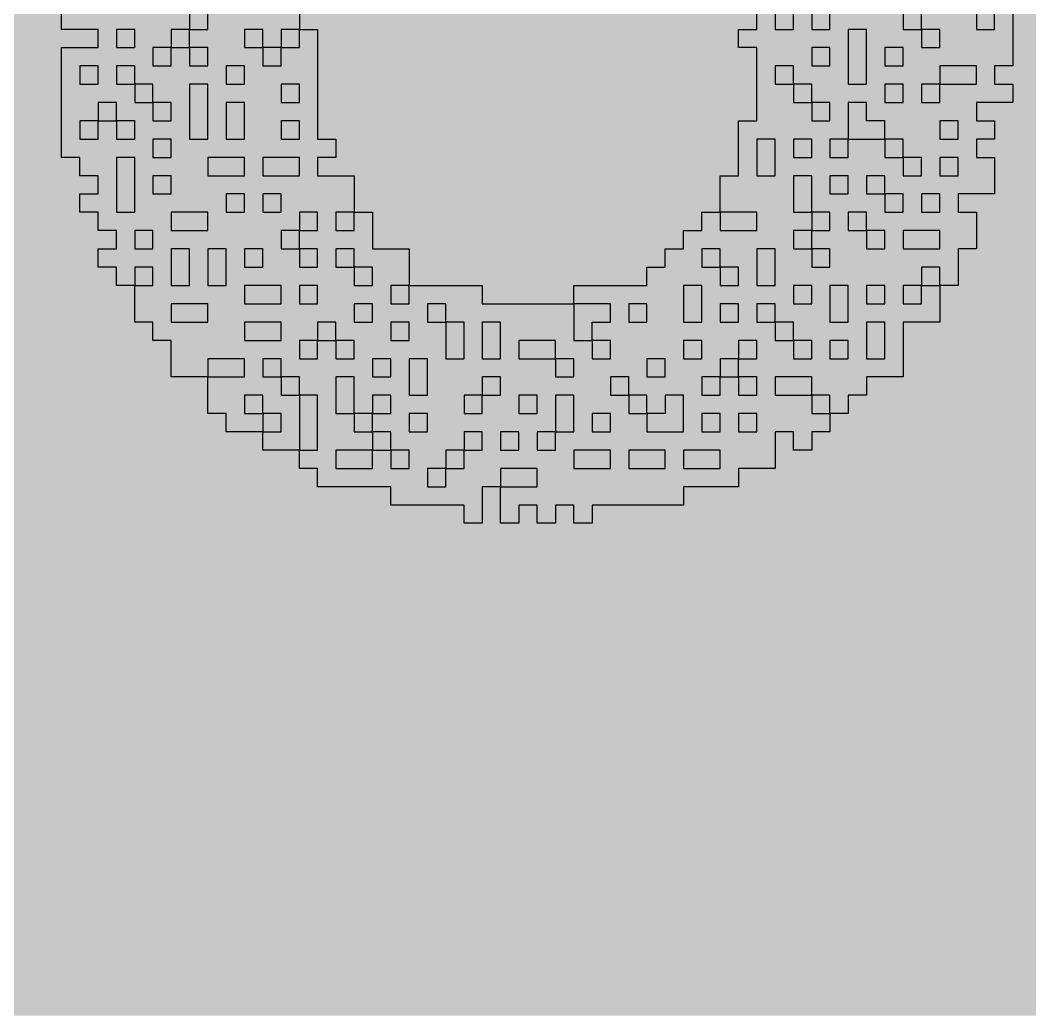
# Model space of a CAD drawing. Header units: millimetres. Extents: x -0.24 to 2.5, y 0 to 2.55.
# Drawn here: x 1.0805 to 1.1461, y 0.008 to 0.0727 of the extents above; entities that cross this region are included whole.
import ezdxf

# ---------------------------------------------------------------- set-up
doc = ezdxf.new("R2010")
doc.units = ezdxf.units.MM
doc.header["$MEASUREMENT"] = 0
for name, color, linetype in [('BottomLayer', 5, 'Continuous'), ('TopLayer', 1, 'Continuous'), ('TopOverlay', 2, 'Continuous')]:
    doc.layers.add(name, color=color, linetype=linetype)

msp = doc.modelspace()

# ---------------------------------------------------------------- hatches: boundary and pattern name
at = {"layer": 'BottomLayer'}
msp.add_hatch(color=5, dxfattribs=at).paths.add_polyline_path([(0.83, 0.013), (1.859, 0.013), (1.859, 0.105), (0.83, 0.105)])
at = {"layer": 'TopLayer'}
for points in [[(0.947, 0.008), (1.77, 0.008), (1.77, 0.09), (0.947, 0.09)], [(0.859669, 0.008), (1.755, 0.008), (1.755, 0.061), (0.859669, 0.061)]]:
    msp.add_hatch(color=1, dxfattribs=at).paths.add_polyline_path(points)

# ---------------------------------------------------------------- linework, layer by layer
at = {"layer": 'TopOverlay'}
for p, q in [((1.083162, 0.072122), (1.083162, 0.073311)), ((1.091487, 0.073311), (1.091487, 0.072122)), ((1.092676, 0.072122), (1.092676, 0.073311)), ((1.098623, 0.073311), (1.098623, 0.072122)), ((1.128354, 0.072122), (1.128354, 0.073311)), ((1.129543, 0.073311), (1.129543, 0.072122)), ((1.130733, 0.072122), (1.130733, 0.073311)), ((1.131922, 0.073311), (1.131922, 0.072122)), ((1.133111, 0.072122), (1.133111, 0.073311)), ((1.137868, 0.073311), (1.137868, 0.072122)), ((1.139057, 0.072122), (1.139057, 0.073311)), ((1.142625, 0.073311), (1.142625, 0.072122)), ((1.143814, 0.072122), (1.143814, 0.073311)), ((1.145004, 0.073311), (1.145004, 0.072122)), ((1.085541, 0.072122), (1.083162, 0.072122)), ((1.085541, 0.070933), (1.085541, 0.072122)), ((1.087919, 0.072122), (1.08673, 0.072122)), ((1.08673, 0.072122), (1.08673, 0.070933)), ((1.087919, 0.070933), (1.087919, 0.072122)), ((1.091487, 0.072122), (1.090298, 0.072122)), ((1.090298, 0.072122), (1.090298, 0.070933)), ((1.091487, 0.072122), (1.092676, 0.072122)), ((1.091487, 0.070933), (1.091487, 0.072122)), ((1.096244, 0.072122), (1.095055, 0.072122)), ((1.095055, 0.072122), (1.095055, 0.070933)), ((1.096244, 0.070933), (1.096244, 0.072122)), ((1.098623, 0.072122), (1.097433, 0.072122)), ((1.097433, 0.072122), (1.097433, 0.070933)), ((1.098623, 0.072122), (1.099812, 0.072122)), ((1.098623, 0.070933), (1.098623, 0.072122)), ((1.099812, 0.072122), (1.099812, 0.070933)), ((1.127165, 0.070933), (1.127165, 0.072122)), ((1.127165, 0.072122), (1.128354, 0.072122)), ((1.129543, 0.072122), (1.130733, 0.072122)), ((1.131922, 0.072122), (1.133111, 0.072122)), ((1.13549, 0.072122), (1.1343, 0.072122)), ((1.1343, 0.072122), (1.1343, 0.070933)), ((1.13549, 0.070933), (1.13549, 0.072122)), ((1.137868, 0.072122), (1.139057, 0.072122)), ((1.139057, 0.072122), (1.139057, 0.070933)), ((1.140247, 0.072122), (1.139057, 0.072122)), ((1.140247, 0.070933), (1.140247, 0.072122)), ((1.142625, 0.072122), (1.143814, 0.072122)), ((1.145004, 0.072122), (1.145004, 0.070933)), ((1.083162, 0.069744), (1.083162, 0.070933)), ((1.083162, 0.070933), (1.085541, 0.070933)), ((1.08673, 0.070933), (1.087919, 0.070933)), ((1.090298, 0.070933), (1.089109, 0.070933)), ((1.089109, 0.070933), (1.089109, 0.069744)), ((1.090298, 0.070933), (1.091487, 0.070933)), ((1.090298, 0.069744), (1.090298, 0.070933)), ((1.091487, 0.070933), (1.091487, 0.069744)), ((1.092676, 0.070933), (1.091487, 0.070933)), ((1.092676, 0.069744), (1.092676, 0.070933)), ((1.095055, 0.070933), (1.096244, 0.070933)), ((1.096244, 0.070933), (1.096244, 0.069744)), ((1.097433, 0.070933), (1.096244, 0.070933)), ((1.097433, 0.070933), (1.098623, 0.070933)), ((1.097433, 0.069744), (1.097433, 0.070933)), ((1.099812, 0.070933), (1.099812, 0.069744)), ((1.128354, 0.070933), (1.127165, 0.070933)), ((1.128354, 0.069744), (1.128354, 0.070933)), ((1.133111, 0.070933), (1.131922, 0.070933)), ((1.131922, 0.070933), (1.131922, 0.069744)), ((1.133111, 0.069744), (1.133111, 0.070933)), ((1.1343, 0.070933), (1.1343, 0.069744)), ((1.13549, 0.069744), (1.13549, 0.070933)), ((1.137868, 0.070933), (1.136679, 0.070933)), ((1.136679, 0.070933), (1.136679, 0.069744)), ((1.137868, 0.069744), (1.137868, 0.070933)), ((1.139057, 0.070933), (1.140247, 0.070933)), ((1.145004, 0.070933), (1.145004, 0.069744)), ((1.083162, 0.068554), (1.083162, 0.069744)), ((1.085541, 0.069744), (1.084352, 0.069744)), ((1.084352, 0.069744), (1.084352, 0.068554)), ((1.085541, 0.068554), (1.085541, 0.069744)), ((1.087919, 0.069744), (1.08673, 0.069744)), ((1.08673, 0.069744), (1.08673, 0.068554)), ((1.087919, 0.068554), (1.087919, 0.069744)), ((1.089109, 0.069744), (1.090298, 0.069744)), ((1.091487, 0.069744), (1.092676, 0.069744)), ((1.095055, 0.069744), (1.093866, 0.069744)), ((1.093866, 0.069744), (1.093866, 0.068554)), ((1.095055, 0.068554), (1.095055, 0.069744)), ((1.096244, 0.069744), (1.097433, 0.069744)), ((1.099812, 0.069744), (1.099812, 0.068554)), ((1.128354, 0.068554), (1.128354, 0.069744)), ((1.130733, 0.069744), (1.129543, 0.069744)), ((1.129543, 0.069744), (1.129543, 0.068554)), ((1.130733, 0.068554), (1.130733, 0.069744)), ((1.131922, 0.069744), (1.133111, 0.069744)), ((1.1343, 0.069744), (1.1343, 0.068554)), ((1.13549, 0.068554), (1.13549, 0.069744)), ((1.136679, 0.069744), (1.137868, 0.069744)), ((1.142625, 0.069744), (1.140247, 0.069744)), ((1.140247, 0.069744), (1.140247, 0.068554)), ((1.142625, 0.068554), (1.142625, 0.069744)), ((1.145004, 0.069744), (1.143814, 0.069744)), ((1.143814, 0.069744), (1.143814, 0.068554)), ((1.083162, 0.067365), (1.083162, 0.068554)), ((1.084352, 0.068554), (1.085541, 0.068554)), ((1.08673, 0.068554), (1.087919, 0.068554)), ((1.087919, 0.068554), (1.087919, 0.067365)), ((1.089109, 0.068554), (1.087919, 0.068554)), ((1.089109, 0.067365), (1.089109, 0.068554)), ((1.092676, 0.068554), (1.091487, 0.068554)), ((1.091487, 0.068554), (1.091487, 0.067365)), ((1.092676, 0.067365), (1.092676, 0.068554)), ((1.093866, 0.068554), (1.095055, 0.068554)), ((1.098623, 0.068554), (1.097433, 0.068554)), ((1.097433, 0.068554), (1.097433, 0.067365)), ((1.098623, 0.067365), (1.098623, 0.068554)), ((1.099812, 0.068554), (1.099812, 0.067365)), ((1.128354, 0.067365), (1.128354, 0.068554)), ((1.129543, 0.068554), (1.130733, 0.068554)), ((1.130733, 0.068554), (1.130733, 0.067365)), ((1.131922, 0.068554), (1.130733, 0.068554)), ((1.131922, 0.067365), (1.131922, 0.068554)), ((1.1343, 0.068554), (1.13549, 0.068554)), ((1.137868, 0.068554), (1.136679, 0.068554)), ((1.136679, 0.068554), (1.136679, 0.067365)), ((1.137868, 0.067365), (1.137868, 0.068554)), ((1.140247, 0.068554), (1.139057, 0.068554)), ((1.139057, 0.068554), (1.139057, 0.067365)), ((1.140247, 0.068554), (1.142625, 0.068554)), ((1.140247, 0.067365), (1.140247, 0.068554)), ((1.143814, 0.068554), (1.145004, 0.068554)), ((1.145004, 0.068554), (1.145004, 0.067365)), ((1.083162, 0.066176), (1.083162, 0.067365)), ((1.08673, 0.067365), (1.085541, 0.067365)), ((1.085541, 0.067365), (1.085541, 0.066176)), ((1.08673, 0.066176), (1.08673, 0.067365)), ((1.087919, 0.067365), (1.089109, 0.067365)), ((1.089109, 0.067365), (1.089109, 0.066176)), ((1.090298, 0.067365), (1.089109, 0.067365)), ((1.090298, 0.066176), (1.090298, 0.067365)), ((1.091487, 0.067365), (1.091487, 0.066176)), ((1.092676, 0.066176), (1.092676, 0.067365)), ((1.095055, 0.067365), (1.093866, 0.067365)), ((1.093866, 0.067365), (1.093866, 0.066176)), ((1.095055, 0.066176), (1.095055, 0.067365)), ((1.097433, 0.067365), (1.098623, 0.067365)), ((1.099812, 0.067365), (1.099812, 0.066176)), ((1.128354, 0.066176), (1.128354, 0.067365)), ((1.130733, 0.067365), (1.131922, 0.067365)), ((1.131922, 0.067365), (1.131922, 0.066176)), ((1.133111, 0.067365), (1.131922, 0.067365)), ((1.133111, 0.066176), (1.133111, 0.067365)), ((1.13549, 0.067365), (1.1343, 0.067365)), ((1.1343, 0.067365), (1.1343, 0.066176)), ((1.13549, 0.066176), (1.13549, 0.067365)), ((1.136679, 0.067365), (1.137868, 0.067365)), ((1.139057, 0.067365), (1.140247, 0.067365)), ((1.145004, 0.067365), (1.142625, 0.067365)), ((1.142625, 0.067365), (1.142625, 0.066176)), ((1.083162, 0.064987), (1.083162, 0.066176)), ((1.085541, 0.066176), (1.084352, 0.066176)), ((1.084352, 0.066176), (1.084352, 0.064987)), ((1.085541, 0.066176), (1.08673, 0.066176)), ((1.085541, 0.064987), (1.085541, 0.066176)), ((1.08673, 0.066176), (1.08673, 0.064987)), ((1.087919, 0.066176), (1.08673, 0.066176)), ((1.087919, 0.064987), (1.087919, 0.066176)), ((1.089109, 0.066176), (1.090298, 0.066176)), ((1.091487, 0.066176), (1.091487, 0.064987)), ((1.092676, 0.064987), (1.092676, 0.066176)), ((1.093866, 0.066176), (1.093866, 0.064987)), ((1.095055, 0.064987), (1.095055, 0.066176)), ((1.098623, 0.066176), (1.097433, 0.066176)), ((1.097433, 0.066176), (1.097433, 0.064987)), ((1.098623, 0.064987), (1.098623, 0.066176)), ((1.099812, 0.066176), (1.099812, 0.064987)), ((1.127165, 0.064987), (1.127165, 0.066176)), ((1.127165, 0.066176), (1.128354, 0.066176)), ((1.131922, 0.066176), (1.133111, 0.066176)), ((1.1343, 0.066176), (1.1343, 0.064987)), ((1.136679, 0.066176), (1.13549, 0.066176)), ((1.136679, 0.064987), (1.136679, 0.066176)), ((1.141436, 0.066176), (1.140247, 0.066176)), ((1.140247, 0.066176), (1.140247, 0.064987)), ((1.141436, 0.064987), (1.141436, 0.066176)), ((1.142625, 0.066176), (1.143814, 0.066176)), ((1.143814, 0.066176), (1.143814, 0.064987)), ((1.083162, 0.063797), (1.083162, 0.064987)), ((1.084352, 0.064987), (1.085541, 0.064987)), ((1.08673, 0.064987), (1.087919, 0.064987)), ((1.090298, 0.064987), (1.089109, 0.064987)), ((1.089109, 0.064987), (1.089109, 0.063797)), ((1.090298, 0.063797), (1.090298, 0.064987)), ((1.091487, 0.064987), (1.092676, 0.064987)), ((1.093866, 0.064987), (1.095055, 0.064987)), ((1.097433, 0.064987), (1.098623, 0.064987)), ((1.099812, 0.064987), (1.101001, 0.064987)), ((1.101001, 0.064987), (1.101001, 0.063797)), ((1.127165, 0.063797), (1.127165, 0.064987)), ((1.129543, 0.064987), (1.128354, 0.064987)), ((1.128354, 0.064987), (1.128354, 0.063797)), ((1.129543, 0.063797), (1.129543, 0.064987)), ((1.131922, 0.064987), (1.130733, 0.064987)), ((1.130733, 0.064987), (1.130733, 0.063797)), ((1.131922, 0.063797), (1.131922, 0.064987)), ((1.1343, 0.064987), (1.133111, 0.064987)), ((1.133111, 0.064987), (1.133111, 0.063797)), ((1.1343, 0.063797), (1.1343, 0.064987)), ((1.1343, 0.064987), (1.136679, 0.064987)), ((1.136679, 0.064987), (1.136679, 0.063797)), ((1.137868, 0.064987), (1.136679, 0.064987)), ((1.137868, 0.063797), (1.137868, 0.064987)), ((1.140247, 0.064987), (1.141436, 0.064987)), ((1.143814, 0.064987), (1.142625, 0.064987)), ((1.142625, 0.064987), (1.142625, 0.063797)), ((1.084352, 0.063797), (1.083162, 0.063797)), ((1.084352, 0.062608), (1.084352, 0.063797)), ((1.087919, 0.063797), (1.08673, 0.063797)), ((1.08673, 0.063797), (1.08673, 0.062608)), ((1.087919, 0.062608), (1.087919, 0.063797)), ((1.089109, 0.063797), (1.090298, 0.063797)), ((1.095055, 0.063797), (1.092676, 0.063797)), ((1.092676, 0.063797), (1.092676, 0.062608)), ((1.095055, 0.062608), (1.095055, 0.063797)), ((1.098623, 0.063797), (1.096244, 0.063797)), ((1.096244, 0.063797), (1.096244, 0.062608)), ((1.098623, 0.062608), (1.098623, 0.063797)), ((1.101001, 0.063797), (1.099812, 0.063797)), ((1.099812, 0.063797), (1.099812, 0.062608)), ((1.127165, 0.062608), (1.127165, 0.063797)), ((1.128354, 0.063797), (1.128354, 0.062608)), ((1.129543, 0.062608), (1.129543, 0.063797)), ((1.130733, 0.063797), (1.131922, 0.063797)), ((1.133111, 0.063797), (1.1343, 0.063797)), ((1.136679, 0.063797), (1.137868, 0.063797)), ((1.137868, 0.063797), (1.137868, 0.062608)), ((1.139057, 0.063797), (1.137868, 0.063797)), ((1.139057, 0.062608), (1.139057, 0.063797)), ((1.141436, 0.063797), (1.140247, 0.063797)), ((1.140247, 0.063797), (1.140247, 0.062608)), ((1.141436, 0.062608), (1.141436, 0.063797)), ((1.142625, 0.063797), (1.143814, 0.063797)), ((1.143814, 0.063797), (1.143814, 0.062608)), ((1.085541, 0.062608), (1.084352, 0.062608)), ((1.085541, 0.061419), (1.085541, 0.062608)), ((1.08673, 0.062608), (1.08673, 0.061419)), ((1.087919, 0.061419), (1.087919, 0.062608)), ((1.090298, 0.062608), (1.089109, 0.062608)), ((1.089109, 0.062608), (1.089109, 0.061419)), ((1.090298, 0.061419), (1.090298, 0.062608)), ((1.092676, 0.062608), (1.095055, 0.062608)), ((1.096244, 0.062608), (1.098623, 0.062608)), ((1.099812, 0.062608), (1.102191, 0.062608)), ((1.102191, 0.062608), (1.102191, 0.061419)), ((1.125976, 0.061419), (1.125976, 0.062608)), ((1.125976, 0.062608), (1.127165, 0.062608)), ((1.128354, 0.062608), (1.129543, 0.062608)), ((1.131922, 0.062608), (1.130733, 0.062608)), ((1.130733, 0.062608), (1.130733, 0.061419)), ((1.131922, 0.061419), (1.131922, 0.062608)), ((1.1343, 0.062608), (1.133111, 0.062608)), ((1.133111, 0.062608), (1.133111, 0.061419)), ((1.1343, 0.061419), (1.1343, 0.062608)), ((1.136679, 0.062608), (1.13549, 0.062608)), ((1.13549, 0.062608), (1.13549, 0.061419)), ((1.136679, 0.061419), (1.136679, 0.062608)), ((1.137868, 0.062608), (1.139057, 0.062608)), ((1.140247, 0.062608), (1.141436, 0.062608)), ((1.143814, 0.062608), (1.143814, 0.061419)), ((1.084352, 0.06023), (1.084352, 0.061419)), ((1.084352, 0.061419), (1.085541, 0.061419)), ((1.08673, 0.061419), (1.08673, 0.06023)), ((1.087919, 0.06023), (1.087919, 0.061419)), ((1.089109, 0.061419), (1.090298, 0.061419)), ((1.095055, 0.061419), (1.093866, 0.061419)), ((1.093866, 0.061419), (1.093866, 0.06023)), ((1.095055, 0.06023), (1.095055, 0.061419)), ((1.097433, 0.061419), (1.096244, 0.061419)), ((1.096244, 0.061419), (1.096244, 0.06023)), ((1.097433, 0.06023), (1.097433, 0.061419)), ((1.102191, 0.061419), (1.102191, 0.06023)), ((1.125976, 0.06023), (1.125976, 0.061419)), ((1.130733, 0.061419), (1.130733, 0.06023)), ((1.131922, 0.06023), (1.131922, 0.061419)), ((1.133111, 0.061419), (1.1343, 0.061419)), ((1.13549, 0.061419), (1.136679, 0.061419)), ((1.136679, 0.061419), (1.136679, 0.06023)), ((1.137868, 0.061419), (1.136679, 0.061419)), ((1.137868, 0.06023), (1.137868, 0.061419)), ((1.140247, 0.061419), (1.139057, 0.061419)), ((1.139057, 0.061419), (1.139057, 0.06023)), ((1.140247, 0.06023), (1.140247, 0.061419)), ((1.143814, 0.061419), (1.141436, 0.061419)), ((1.141436, 0.061419), (1.141436, 0.06023)), ((1.085541, 0.06023), (1.084352, 0.06023)), ((1.085541, 0.05904), (1.085541, 0.06023)), ((1.08673, 0.06023), (1.087919, 0.06023)), ((1.092676, 0.06023), (1.090298, 0.06023)), ((1.090298, 0.06023), (1.090298, 0.05904)), ((1.092676, 0.05904), (1.092676, 0.06023)), ((1.093866, 0.06023), (1.095055, 0.06023)), ((1.096244, 0.06023), (1.097433, 0.06023)), ((1.099812, 0.06023), (1.098623, 0.06023)), ((1.098623, 0.06023), (1.098623, 0.05904)), ((1.099812, 0.05904), (1.099812, 0.06023)), ((1.102191, 0.06023), (1.101001, 0.06023)), ((1.101001, 0.06023), (1.101001, 0.05904)), ((1.102191, 0.06023), (1.10338, 0.06023)), ((1.102191, 0.05904), (1.102191, 0.06023)), ((1.10338, 0.06023), (1.10338, 0.05904)), ((1.124786, 0.05904), (1.124786, 0.06023)), ((1.124786, 0.06023), (1.125976, 0.06023)), ((1.125976, 0.06023), (1.125976, 0.05904)), ((1.128354, 0.06023), (1.125976, 0.06023)), ((1.128354, 0.05904), (1.128354, 0.06023)), ((1.130733, 0.06023), (1.131922, 0.06023)), ((1.131922, 0.06023), (1.131922, 0.05904)), ((1.133111, 0.06023), (1.131922, 0.06023)), ((1.133111, 0.05904), (1.133111, 0.06023)), ((1.13549, 0.06023), (1.1343, 0.06023)), ((1.1343, 0.06023), (1.1343, 0.05904)), ((1.13549, 0.05904), (1.13549, 0.06023)), ((1.136679, 0.06023), (1.137868, 0.06023)), ((1.139057, 0.06023), (1.140247, 0.06023)), ((1.141436, 0.06023), (1.142625, 0.06023)), ((1.142625, 0.06023), (1.142625, 0.05904)), ((1.08673, 0.05904), (1.085541, 0.05904)), ((1.08673, 0.057851), (1.08673, 0.05904)), ((1.089109, 0.05904), (1.087919, 0.05904)), ((1.087919, 0.05904), (1.087919, 0.057851)), ((1.089109, 0.057851), (1.089109, 0.05904)), ((1.090298, 0.05904), (1.092676, 0.05904)), ((1.098623, 0.05904), (1.097433, 0.05904)), ((1.097433, 0.05904), (1.097433, 0.057851)), ((1.098623, 0.05904), (1.099812, 0.05904)), ((1.098623, 0.057851), (1.098623, 0.05904)), ((1.101001, 0.05904), (1.102191, 0.05904)), ((1.10338, 0.05904), (1.10338, 0.057851)), ((1.123597, 0.057851), (1.123597, 0.05904)), ((1.123597, 0.05904), (1.124786, 0.05904)), ((1.125976, 0.05904), (1.128354, 0.05904)), ((1.131922, 0.05904), (1.130733, 0.05904)), ((1.130733, 0.05904), (1.130733, 0.057851)), ((1.131922, 0.05904), (1.133111, 0.05904)), ((1.131922, 0.057851), (1.131922, 0.05904)), ((1.1343, 0.05904), (1.13549, 0.05904)), ((1.13549, 0.05904), (1.13549, 0.057851)), ((1.136679, 0.05904), (1.13549, 0.05904)), ((1.136679, 0.057851), (1.136679, 0.05904)), ((1.140247, 0.05904), (1.137868, 0.05904)), ((1.137868, 0.05904), (1.137868, 0.057851)), ((1.140247, 0.057851), (1.140247, 0.05904)), ((1.142625, 0.05904), (1.142625, 0.057851)), ((1.085541, 0.056662), (1.085541, 0.057851)), ((1.085541, 0.057851), (1.08673, 0.057851)), ((1.087919, 0.057851), (1.089109, 0.057851)), ((1.091487, 0.057851), (1.090298, 0.057851)), ((1.090298, 0.057851), (1.090298, 0.056662)), ((1.091487, 0.056662), (1.091487, 0.057851)), ((1.093866, 0.057851), (1.092676, 0.057851)), ((1.092676, 0.057851), (1.092676, 0.056662)), ((1.093866, 0.056662), (1.093866, 0.057851)), ((1.096244, 0.057851), (1.095055, 0.057851)), ((1.095055, 0.057851), (1.095055, 0.056662)), ((1.096244, 0.056662), (1.096244, 0.057851)), ((1.097433, 0.057851), (1.098623, 0.057851)), ((1.098623, 0.057851), (1.098623, 0.056662)), ((1.099812, 0.057851), (1.098623, 0.057851)), ((1.099812, 0.056662), (1.099812, 0.057851)), ((1.102191, 0.057851), (1.101001, 0.057851)), ((1.101001, 0.057851), (1.101001, 0.056662)), ((1.102191, 0.056662), (1.102191, 0.057851)), ((1.10338, 0.057851), (1.105758, 0.057851)), ((1.105758, 0.057851), (1.105758, 0.056662)), ((1.122408, 0.056662), (1.122408, 0.057851)), ((1.122408, 0.057851), (1.123597, 0.057851)), ((1.125976, 0.057851), (1.124786, 0.057851)), ((1.124786, 0.057851), (1.124786, 0.056662)), ((1.125976, 0.056662), (1.125976, 0.057851)), ((1.129543, 0.057851), (1.128354, 0.057851)), ((1.128354, 0.057851), (1.128354, 0.056662)), ((1.129543, 0.056662), (1.129543, 0.057851)), ((1.130733, 0.057851), (1.131922, 0.057851)), ((1.131922, 0.057851), (1.131922, 0.056662)), ((1.133111, 0.057851), (1.131922, 0.057851)), ((1.133111, 0.056662), (1.133111, 0.057851)), ((1.13549, 0.057851), (1.136679, 0.057851)), ((1.137868, 0.057851), (1.140247, 0.057851)), ((1.142625, 0.057851), (1.141436, 0.057851)), ((1.141436, 0.057851), (1.141436, 0.056662)), ((1.08673, 0.056662), (1.085541, 0.056662)), ((1.08673, 0.055473), (1.08673, 0.056662)), ((1.089109, 0.056662), (1.087919, 0.056662)), ((1.087919, 0.056662), (1.087919, 0.055473)), ((1.089109, 0.055473), (1.089109, 0.056662)), ((1.090298, 0.056662), (1.090298, 0.055473)), ((1.091487, 0.055473), (1.091487, 0.056662)), ((1.092676, 0.056662), (1.092676, 0.055473)), ((1.093866, 0.055473), (1.093866, 0.056662)), ((1.095055, 0.056662), (1.096244, 0.056662)), ((1.098623, 0.056662), (1.099812, 0.056662)), ((1.101001, 0.056662), (1.102191, 0.056662)), ((1.102191, 0.056662), (1.102191, 0.055473)), ((1.10338, 0.056662), (1.102191, 0.056662)), ((1.10338, 0.055473), (1.10338, 0.056662)), ((1.105758, 0.056662), (1.105758, 0.055473)), ((1.121218, 0.055473), (1.121218, 0.056662)), ((1.121218, 0.056662), (1.122408, 0.056662)), ((1.124786, 0.056662), (1.125976, 0.056662)), ((1.125976, 0.056662), (1.125976, 0.055473)), ((1.127165, 0.056662), (1.125976, 0.056662)), ((1.127165, 0.055473), (1.127165, 0.056662)), ((1.128354, 0.056662), (1.128354, 0.055473)), ((1.129543, 0.055473), (1.129543, 0.056662)), ((1.131922, 0.056662), (1.133111, 0.056662)), ((1.140247, 0.056662), (1.139057, 0.056662)), ((1.139057, 0.056662), (1.139057, 0.055473)), ((1.140247, 0.055473), (1.140247, 0.056662)), ((1.141436, 0.056662), (1.141436, 0.055473)), ((1.087919, 0.055473), (1.08673, 0.055473)), ((1.087919, 0.054283), (1.087919, 0.055473)), ((1.087919, 0.055473), (1.089109, 0.055473)), ((1.090298, 0.055473), (1.091487, 0.055473)), ((1.092676, 0.055473), (1.093866, 0.055473)), ((1.097433, 0.055473), (1.095055, 0.055473)), ((1.095055, 0.055473), (1.095055, 0.054283)), ((1.097433, 0.054283), (1.097433, 0.055473)), ((1.099812, 0.055473), (1.098623, 0.055473)), ((1.098623, 0.055473), (1.098623, 0.054283)), ((1.099812, 0.054283), (1.099812, 0.055473)), ((1.102191, 0.055473), (1.10338, 0.055473)), ((1.105758, 0.055473), (1.104569, 0.055473)), ((1.104569, 0.055473), (1.104569, 0.054283)), ((1.105758, 0.055473), (1.110515, 0.055473)), ((1.105758, 0.054283), (1.105758, 0.055473)), ((1.110515, 0.055473), (1.110515, 0.054283)), ((1.116461, 0.054283), (1.116461, 0.055473)), ((1.116461, 0.055473), (1.121218, 0.055473)), ((1.124786, 0.055473), (1.123597, 0.055473)), ((1.123597, 0.055473), (1.123597, 0.054283)), ((1.124786, 0.054283), (1.124786, 0.055473)), ((1.125976, 0.055473), (1.127165, 0.055473)), ((1.128354, 0.055473), (1.129543, 0.055473)), ((1.131922, 0.055473), (1.130733, 0.055473)), ((1.130733, 0.055473), (1.130733, 0.054283)), ((1.131922, 0.054283), (1.131922, 0.055473)), ((1.1343, 0.055473), (1.133111, 0.055473)), ((1.133111, 0.055473), (1.133111, 0.054283)), ((1.1343, 0.054283), (1.1343, 0.055473)), ((1.136679, 0.055473), (1.13549, 0.055473)), ((1.13549, 0.055473), (1.13549, 0.054283)), ((1.136679, 0.054283), (1.136679, 0.055473)), ((1.139057, 0.055473), (1.137868, 0.055473)), ((1.137868, 0.055473), (1.137868, 0.054283)), ((1.139057, 0.055473), (1.140247, 0.055473)), ((1.139057, 0.054283), (1.139057, 0.055473)), ((1.141436, 0.055473), (1.140247, 0.055473)), ((1.140247, 0.055473), (1.140247, 0.054283)), ((1.087919, 0.053094), (1.087919, 0.054283)), ((1.092676, 0.054283), (1.090298, 0.054283)), ((1.090298, 0.054283), (1.090298, 0.053094)), ((1.092676, 0.053094), (1.092676, 0.054283)), ((1.095055, 0.054283), (1.097433, 0.054283)), ((1.098623, 0.054283), (1.099812, 0.054283)), ((1.10338, 0.054283), (1.102191, 0.054283)), ((1.102191, 0.054283), (1.102191, 0.053094)), ((1.10338, 0.053094), (1.10338, 0.054283)), ((1.104569, 0.054283), (1.105758, 0.054283)), ((1.108137, 0.054283), (1.106947, 0.054283)), ((1.106947, 0.054283), (1.106947, 0.053094)), ((1.108137, 0.053094), (1.108137, 0.054283)), ((1.110515, 0.054283), (1.116461, 0.054283)), ((1.116461, 0.054283), (1.116461, 0.053094)), ((1.11884, 0.054283), (1.116461, 0.054283)), ((1.11884, 0.053094), (1.11884, 0.054283)), ((1.121218, 0.054283), (1.120029, 0.054283)), ((1.120029, 0.054283), (1.120029, 0.053094)), ((1.121218, 0.053094), (1.121218, 0.054283)), ((1.123597, 0.054283), (1.123597, 0.053094)), ((1.124786, 0.053094), (1.124786, 0.054283)), ((1.127165, 0.054283), (1.125976, 0.054283)), ((1.125976, 0.054283), (1.125976, 0.053094)), ((1.127165, 0.053094), (1.127165, 0.054283)), ((1.129543, 0.054283), (1.128354, 0.054283)), ((1.128354, 0.054283), (1.128354, 0.053094)), ((1.129543, 0.053094), (1.129543, 0.054283)), ((1.130733, 0.054283), (1.131922, 0.054283)), ((1.133111, 0.054283), (1.133111, 0.053094)), ((1.1343, 0.053094), (1.1343, 0.054283)), ((1.13549, 0.054283), (1.136679, 0.054283)), ((1.137868, 0.054283), (1.139057, 0.054283)), ((1.140247, 0.054283), (1.140247, 0.053094)), ((1.089109, 0.053094), (1.087919, 0.053094)), ((1.089109, 0.051905), (1.089109, 0.053094)), ((1.090298, 0.053094), (1.092676, 0.053094)), ((1.097433, 0.053094), (1.095055, 0.053094)), ((1.095055, 0.053094), (1.095055, 0.051905)), ((1.097433, 0.051905), (1.097433, 0.053094)), ((1.101001, 0.053094), (1.099812, 0.053094)), ((1.099812, 0.053094), (1.099812, 0.051905)), ((1.101001, 0.051905), (1.101001, 0.053094)), ((1.102191, 0.053094), (1.10338, 0.053094)), ((1.105758, 0.053094), (1.104569, 0.053094)), ((1.104569, 0.053094), (1.104569, 0.051905)), ((1.105758, 0.051905), (1.105758, 0.053094)), ((1.106947, 0.053094), (1.108137, 0.053094)), ((1.108137, 0.053094), (1.108137, 0.051905)), ((1.109326, 0.053094), (1.108137, 0.053094)), ((1.109326, 0.051905), (1.109326, 0.053094)), ((1.111705, 0.053094), (1.110515, 0.053094)), ((1.110515, 0.053094), (1.110515, 0.051905)), ((1.111705, 0.051905), (1.111705, 0.053094)), ((1.116461, 0.053094), (1.116461, 0.051905)), ((1.117651, 0.051905), (1.117651, 0.053094)), ((1.117651, 0.053094), (1.11884, 0.053094)), ((1.120029, 0.053094), (1.121218, 0.053094)), ((1.123597, 0.053094), (1.124786, 0.053094)), ((1.125976, 0.053094), (1.127165, 0.053094)), ((1.128354, 0.053094), (1.129543, 0.053094)), ((1.129543, 0.053094), (1.129543, 0.051905)), ((1.130733, 0.053094), (1.129543, 0.053094)), ((1.130733, 0.051905), (1.130733, 0.053094)), ((1.133111, 0.053094), (1.1343, 0.053094)), ((1.136679, 0.053094), (1.13549, 0.053094)), ((1.13549, 0.053094), (1.13549, 0.051905)), ((1.136679, 0.051905), (1.136679, 0.053094)), ((1.140247, 0.053094), (1.137868, 0.053094)), ((1.137868, 0.053094), (1.137868, 0.051905)), ((1.090298, 0.051905), (1.089109, 0.051905)), ((1.090298, 0.050715), (1.090298, 0.051905)), ((1.095055, 0.051905), (1.097433, 0.051905)), ((1.099812, 0.051905), (1.098623, 0.051905)), ((1.098623, 0.051905), (1.098623, 0.050715)), ((1.099812, 0.051905), (1.101001, 0.051905)), ((1.099812, 0.050715), (1.099812, 0.051905)), ((1.101001, 0.051905), (1.101001, 0.050715)), ((1.102191, 0.051905), (1.101001, 0.051905)), ((1.102191, 0.050715), (1.102191, 0.051905)), ((1.104569, 0.051905), (1.105758, 0.051905)), ((1.108137, 0.051905), (1.108137, 0.050715)), ((1.109326, 0.050715), (1.109326, 0.051905)), ((1.110515, 0.051905), (1.110515, 0.050715)), ((1.111705, 0.050715), (1.111705, 0.051905)), ((1.115272, 0.051905), (1.112894, 0.051905)), ((1.112894, 0.051905), (1.112894, 0.050715)), ((1.115272, 0.050715), (1.115272, 0.051905)), ((1.116461, 0.051905), (1.117651, 0.051905)), ((1.117651, 0.051905), (1.117651, 0.050715)), ((1.11884, 0.051905), (1.117651, 0.051905)), ((1.11884, 0.050715), (1.11884, 0.051905)), ((1.124786, 0.051905), (1.123597, 0.051905)), ((1.123597, 0.051905), (1.123597, 0.050715)), ((1.124786, 0.050715), (1.124786, 0.051905)), ((1.128354, 0.051905), (1.127165, 0.051905)), ((1.127165, 0.051905), (1.127165, 0.050715)), ((1.128354, 0.050715), (1.128354, 0.051905)), ((1.129543, 0.051905), (1.130733, 0.051905)), ((1.130733, 0.051905), (1.130733, 0.050715)), ((1.131922, 0.051905), (1.130733, 0.051905)), ((1.131922, 0.050715), (1.131922, 0.051905)), ((1.1343, 0.051905), (1.133111, 0.051905)), ((1.133111, 0.051905), (1.133111, 0.050715)), ((1.1343, 0.050715), (1.1343, 0.051905)), ((1.13549, 0.051905), (1.13549, 0.050715)), ((1.136679, 0.050715), (1.136679, 0.051905)), ((1.137868, 0.051905), (1.137868, 0.050715)), ((1.090298, 0.049526), (1.090298, 0.050715)), ((1.095055, 0.050715), (1.092676, 0.050715)), ((1.092676, 0.050715), (1.092676, 0.049526)), ((1.095055, 0.049526), (1.095055, 0.050715)), ((1.097433, 0.050715), (1.096244, 0.050715)), ((1.096244, 0.050715), (1.096244, 0.049526)), ((1.097433, 0.049526), (1.097433, 0.050715)), ((1.098623, 0.050715), (1.099812, 0.050715)), ((1.101001, 0.050715), (1.102191, 0.050715)), ((1.104569, 0.050715), (1.10338, 0.050715)), ((1.10338, 0.050715), (1.10338, 0.049526)), ((1.104569, 0.049526), (1.104569, 0.050715)), ((1.106947, 0.050715), (1.105758, 0.050715)), ((1.105758, 0.050715), (1.105758, 0.049526)), ((1.106947, 0.049526), (1.106947, 0.050715)), ((1.108137, 0.050715), (1.109326, 0.050715)), ((1.110515, 0.050715), (1.111705, 0.050715)), ((1.112894, 0.050715), (1.115272, 0.050715)), ((1.115272, 0.050715), (1.115272, 0.049526)), ((1.116461, 0.050715), (1.115272, 0.050715)), ((1.116461, 0.049526), (1.116461, 0.050715)), ((1.117651, 0.050715), (1.11884, 0.050715)), ((1.122408, 0.050715), (1.121218, 0.050715)), ((1.121218, 0.050715), (1.121218, 0.049526)), ((1.122408, 0.049526), (1.122408, 0.050715)), ((1.123597, 0.050715), (1.124786, 0.050715)), ((1.127165, 0.050715), (1.125976, 0.050715)), ((1.125976, 0.050715), (1.125976, 0.049526)), ((1.127165, 0.050715), (1.128354, 0.050715)), ((1.127165, 0.049526), (1.127165, 0.050715)), ((1.130733, 0.050715), (1.131922, 0.050715)), ((1.133111, 0.050715), (1.1343, 0.050715)), ((1.13549, 0.050715), (1.136679, 0.050715)), ((1.137868, 0.050715), (1.137868, 0.049526)), ((1.092676, 0.049526), (1.090298, 0.049526)), ((1.092676, 0.048337), (1.092676, 0.049526)), ((1.092676, 0.049526), (1.095055, 0.049526)), ((1.096244, 0.049526), (1.097433, 0.049526)), ((1.097433, 0.049526), (1.097433, 0.048337)), ((1.098623, 0.049526), (1.097433, 0.049526)), ((1.098623, 0.048337), (1.098623, 0.049526)), ((1.102191, 0.049526), (1.101001, 0.049526)), ((1.101001, 0.049526), (1.101001, 0.048337)), ((1.102191, 0.048337), (1.102191, 0.049526)), ((1.10338, 0.049526), (1.104569, 0.049526)), ((1.105758, 0.049526), (1.105758, 0.048337)), ((1.106947, 0.048337), (1.106947, 0.049526)), ((1.111705, 0.049526), (1.110515, 0.049526)), ((1.110515, 0.049526), (1.110515, 0.048337)), ((1.111705, 0.048337), (1.111705, 0.049526)), ((1.115272, 0.049526), (1.116461, 0.049526)), ((1.120029, 0.049526), (1.11884, 0.049526)), ((1.11884, 0.049526), (1.11884, 0.048337)), ((1.120029, 0.048337), (1.120029, 0.049526)), ((1.121218, 0.049526), (1.122408, 0.049526)), ((1.125976, 0.049526), (1.124786, 0.049526)), ((1.124786, 0.049526), (1.124786, 0.048337)), ((1.125976, 0.049526), (1.127165, 0.049526)), ((1.125976, 0.048337), (1.125976, 0.049526)), ((1.127165, 0.049526), (1.127165, 0.048337)), ((1.128354, 0.049526), (1.127165, 0.049526)), ((1.128354, 0.048337), (1.128354, 0.049526)), ((1.131922, 0.049526), (1.129543, 0.049526)), ((1.129543, 0.049526), (1.129543, 0.048337)), ((1.131922, 0.048337), (1.131922, 0.049526)), ((1.137868, 0.049526), (1.13549, 0.049526)), ((1.13549, 0.049526), (1.13549, 0.048337)), ((1.092676, 0.047148), (1.092676, 0.048337)), ((1.096244, 0.048337), (1.095055, 0.048337)), ((1.095055, 0.048337), (1.095055, 0.047148)), ((1.096244, 0.047148), (1.096244, 0.048337)), ((1.097433, 0.048337), (1.098623, 0.048337)), ((1.098623, 0.048337), (1.098623, 0.047148)), ((1.099812, 0.048337), (1.098623, 0.048337)), ((1.099812, 0.047148), (1.099812, 0.048337)), ((1.101001, 0.048337), (1.101001, 0.047148)), ((1.102191, 0.047148), (1.102191, 0.048337)), ((1.104569, 0.048337), (1.10338, 0.048337)), ((1.10338, 0.048337), (1.10338, 0.047148)), ((1.104569, 0.047148), (1.104569, 0.048337)), ((1.105758, 0.048337), (1.106947, 0.048337)), ((1.110515, 0.048337), (1.109326, 0.048337)), ((1.109326, 0.048337), (1.109326, 0.047148)), ((1.110515, 0.048337), (1.111705, 0.048337)), ((1.110515, 0.047148), (1.110515, 0.048337)), ((1.114083, 0.048337), (1.112894, 0.048337)), ((1.112894, 0.048337), (1.112894, 0.047148)), ((1.114083, 0.047148), (1.114083, 0.048337)), ((1.116461, 0.048337), (1.115272, 0.048337)), ((1.115272, 0.048337), (1.115272, 0.047148)), ((1.116461, 0.047148), (1.116461, 0.048337)), ((1.11884, 0.048337), (1.120029, 0.048337)), ((1.120029, 0.048337), (1.120029, 0.047148)), ((1.121218, 0.048337), (1.120029, 0.048337)), ((1.121218, 0.047148), (1.121218, 0.048337)), ((1.123597, 0.048337), (1.122408, 0.048337)), ((1.122408, 0.048337), (1.122408, 0.047148)), ((1.123597, 0.047148), (1.123597, 0.048337)), ((1.124786, 0.048337), (1.125976, 0.048337)), ((1.127165, 0.048337), (1.128354, 0.048337)), ((1.129543, 0.048337), (1.131922, 0.048337)), ((1.133111, 0.048337), (1.131922, 0.048337)), ((1.131922, 0.048337), (1.131922, 0.047148)), ((1.133111, 0.047148), (1.133111, 0.048337)), ((1.13549, 0.048337), (1.1343, 0.048337)), ((1.1343, 0.048337), (1.1343, 0.047148)), ((1.093866, 0.047148), (1.092676, 0.047148)), ((1.093866, 0.045958), (1.093866, 0.047148)), ((1.095055, 0.047148), (1.096244, 0.047148)), ((1.096244, 0.047148), (1.096244, 0.045958)), ((1.097433, 0.047148), (1.096244, 0.047148)), ((1.097433, 0.045958), (1.097433, 0.047148)), ((1.098623, 0.047148), (1.098623, 0.045958)), ((1.099812, 0.045958), (1.099812, 0.047148)), ((1.101001, 0.047148), (1.102191, 0.047148)), ((1.102191, 0.047148), (1.102191, 0.045958)), ((1.10338, 0.047148), (1.102191, 0.047148)), ((1.10338, 0.047148), (1.104569, 0.047148)), ((1.10338, 0.045958), (1.10338, 0.047148)), ((1.106947, 0.047148), (1.105758, 0.047148)), ((1.105758, 0.047148), (1.105758, 0.045958)), ((1.106947, 0.045958), (1.106947, 0.047148)), ((1.109326, 0.047148), (1.110515, 0.047148)), ((1.112894, 0.047148), (1.114083, 0.047148)), ((1.115272, 0.047148), (1.115272, 0.045958)), ((1.116461, 0.045958), (1.116461, 0.047148)), ((1.11884, 0.047148), (1.117651, 0.047148)), ((1.117651, 0.047148), (1.117651, 0.045958)), ((1.11884, 0.045958), (1.11884, 0.047148)), ((1.120029, 0.047148), (1.121218, 0.047148)), ((1.121218, 0.047148), (1.121218, 0.045958)), ((1.122408, 0.047148), (1.121218, 0.047148)), ((1.123597, 0.045958), (1.123597, 0.047148)), ((1.125976, 0.047148), (1.124786, 0.047148)), ((1.124786, 0.047148), (1.124786, 0.045958)), ((1.125976, 0.045958), (1.125976, 0.047148)), ((1.128354, 0.047148), (1.127165, 0.047148)), ((1.127165, 0.047148), (1.127165, 0.045958)), ((1.128354, 0.045958), (1.128354, 0.047148)), ((1.131922, 0.047148), (1.133111, 0.047148)), ((1.1343, 0.047148), (1.133111, 0.047148)), ((1.133111, 0.047148), (1.133111, 0.045958)), ((1.096244, 0.045958), (1.093866, 0.045958)), ((1.096244, 0.044769), (1.096244, 0.045958)), ((1.096244, 0.045958), (1.097433, 0.045958)), ((1.098623, 0.045958), (1.098623, 0.044769)), ((1.099812, 0.044769), (1.099812, 0.045958)), ((1.102191, 0.045958), (1.10338, 0.045958)), ((1.10338, 0.045958), (1.10338, 0.044769)), ((1.104569, 0.045958), (1.10338, 0.045958)), ((1.104569, 0.044769), (1.104569, 0.045958)), ((1.105758, 0.045958), (1.106947, 0.045958)), ((1.110515, 0.045958), (1.109326, 0.045958)), ((1.109326, 0.045958), (1.109326, 0.044769)), ((1.110515, 0.044769), (1.110515, 0.045958)), ((1.112894, 0.045958), (1.111705, 0.045958)), ((1.111705, 0.045958), (1.111705, 0.044769)), ((1.112894, 0.044769), (1.112894, 0.045958)), ((1.115272, 0.045958), (1.114083, 0.045958)), ((1.114083, 0.045958), (1.114083, 0.044769)), ((1.115272, 0.045958), (1.116461, 0.045958)), ((1.115272, 0.044769), (1.115272, 0.045958)), ((1.117651, 0.045958), (1.11884, 0.045958)), ((1.121218, 0.045958), (1.123597, 0.045958)), ((1.124786, 0.045958), (1.125976, 0.045958)), ((1.127165, 0.045958), (1.128354, 0.045958)), ((1.130733, 0.045958), (1.129543, 0.045958)), ((1.129543, 0.045958), (1.129543, 0.044769)), ((1.130733, 0.044769), (1.130733, 0.045958)), ((1.133111, 0.045958), (1.131922, 0.045958)), ((1.131922, 0.045958), (1.131922, 0.044769)), ((1.098623, 0.044769), (1.096244, 0.044769)), ((1.098623, 0.04358), (1.098623, 0.044769)), ((1.098623, 0.044769), (1.099812, 0.044769)), ((1.10338, 0.044769), (1.101001, 0.044769)), ((1.101001, 0.044769), (1.101001, 0.04358)), ((1.10338, 0.044769), (1.104569, 0.044769)), ((1.10338, 0.04358), (1.10338, 0.044769)), ((1.104569, 0.044769), (1.104569, 0.04358)), ((1.105758, 0.044769), (1.104569, 0.044769)), ((1.105758, 0.04358), (1.105758, 0.044769)), ((1.109326, 0.044769), (1.108137, 0.044769)), ((1.108137, 0.044769), (1.108137, 0.04358)), ((1.109326, 0.044769), (1.110515, 0.044769)), ((1.109326, 0.04358), (1.109326, 0.044769)), ((1.111705, 0.044769), (1.112894, 0.044769)), ((1.114083, 0.044769), (1.115272, 0.044769)), ((1.11884, 0.044769), (1.116461, 0.044769)), ((1.116461, 0.044769), (1.116461, 0.04358)), ((1.11884, 0.04358), (1.11884, 0.044769)), ((1.122408, 0.044769), (1.120029, 0.044769)), ((1.120029, 0.044769), (1.120029, 0.04358)), ((1.122408, 0.04358), (1.122408, 0.044769)), ((1.125976, 0.044769), (1.123597, 0.044769)), ((1.123597, 0.044769), (1.123597, 0.04358)), ((1.125976, 0.04358), (1.125976, 0.044769)), ((1.129543, 0.044769), (1.129543, 0.04358)), ((1.131922, 0.044769), (1.130733, 0.044769)), ((1.099812, 0.04358), (1.098623, 0.04358)), ((1.099812, 0.042391), (1.099812, 0.04358)), ((1.101001, 0.04358), (1.10338, 0.04358)), ((1.104569, 0.04358), (1.105758, 0.04358)), ((1.108137, 0.04358), (1.106947, 0.04358)), ((1.106947, 0.04358), (1.106947, 0.042391)), ((1.108137, 0.04358), (1.109326, 0.04358)), ((1.108137, 0.042391), (1.108137, 0.04358)), ((1.114083, 0.04358), (1.111705, 0.04358)), ((1.111705, 0.04358), (1.111705, 0.042391)), ((1.114083, 0.042391), (1.114083, 0.04358)), ((1.116461, 0.04358), (1.11884, 0.04358)), ((1.120029, 0.04358), (1.122408, 0.04358)), ((1.123597, 0.04358), (1.125976, 0.04358)), ((1.129543, 0.04358), (1.127165, 0.04358)), ((1.127165, 0.04358), (1.127165, 0.042391)), ((1.104569, 0.042391), (1.099812, 0.042391)), ((1.104569, 0.041201), (1.104569, 0.042391)), ((1.106947, 0.042391), (1.108137, 0.042391)), ((1.111705, 0.042391), (1.110515, 0.042391)), ((1.110515, 0.042391), (1.110515, 0.041201)), ((1.111705, 0.041201), (1.111705, 0.042391)), ((1.111705, 0.042391), (1.114083, 0.042391)), ((1.127165, 0.042391), (1.123597, 0.042391)), ((1.123597, 0.042391), (1.123597, 0.041201)), ((1.109326, 0.041201), (1.104569, 0.041201)), ((1.109326, 0.040012), (1.109326, 0.041201)), ((1.110515, 0.041201), (1.110515, 0.040012)), ((1.111705, 0.040012), (1.111705, 0.041201)), ((1.114083, 0.041201), (1.112894, 0.041201)), ((1.112894, 0.041201), (1.112894, 0.040012)), ((1.114083, 0.040012), (1.114083, 0.041201)), ((1.116461, 0.041201), (1.115272, 0.041201)), ((1.115272, 0.041201), (1.115272, 0.040012)), ((1.116461, 0.040012), (1.116461, 0.041201)), ((1.123597, 0.041201), (1.117651, 0.041201)), ((1.117651, 0.041201), (1.117651, 0.040012)), ((1.110515, 0.040012), (1.109326, 0.040012)), ((1.112894, 0.040012), (1.111705, 0.040012)), ((1.115272, 0.040012), (1.114083, 0.040012)), ((1.117651, 0.040012), (1.116461, 0.040012))]:
    msp.add_line(p, q, dxfattribs=at)

doc.saveas('drawing.dxf')
